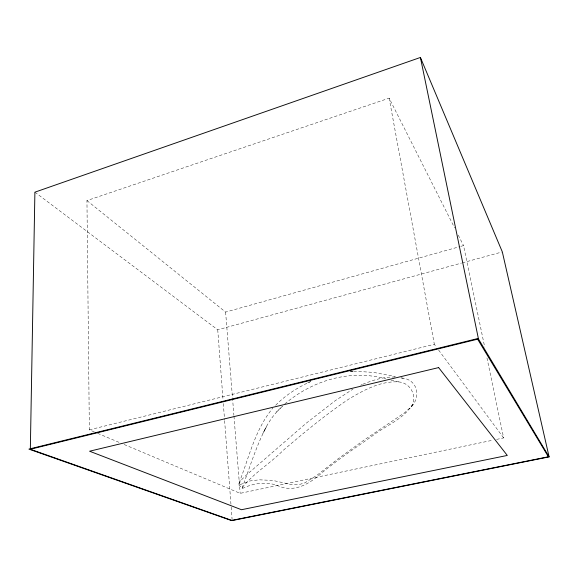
<?xml version="1.0" encoding="UTF-8"?>
<svg xmlns="http://www.w3.org/2000/svg" width="578" height="578" viewBox="0 0 578 578"><rect width="100%" height="100%" fill="white"/><g stroke="black" fill="none" stroke-linecap="round" stroke-linejoin="round"><path stroke-width="0.43" stroke-dasharray="2.89 2.17" d="M401.565 377.961C418.588 379.414 421.348 398.372 409.751 408.444C399.694 421.066 383.77 426.766 371.401 436.665C354.805 448.203 338.065 459.597 322.423 472.421C309.425 483.815 294.289 493.634 276.768 485.238C265.367 481.51 253.15 483.287 242.55 488.424L238.584 484.631L238.678 483.967C248.851 458.34 254.804 429.815 272.787 408.133M242.146 488.244L242.261 487.586C249.913 467.176 256.162 446.057 266.4 426.745L262.694 433.76M264.211 430.885C268.64 421.564 274.767 413.01 282.526 406.161M238.678 483.967L242.117 479.162L246.438 474.971L305.964 423.428L335.045 400.807L353.006 389.059M242.261 487.586C253.684 473.071 270.345 463.354 283.35 450.24C304.245 432.358 325.537 414.845 348.303 399.376C363.446 390.287 380.7 380.685 398.899 381.935C411.608 382.947 418.674 398.827 409.751 408.444M413.003 404.333L410.539 407.324L404.6 412.764L363.707 440.299L337.415 459.293L316.773 475.427L304.751 482.912L298.486 484.732L292.222 484.74L272.838 480.434L259.32 479.819L250.26 480.903L239.921 484.653L238.584 484.631M275.699 405.243C285.597 395.041 297.894 387.282 310.798 381.466M276.559 411.984L282.432 406.262M284.882 403.863C312.395 380.49 350.427 368.923 385.837 378.857M360.672 385.237L362.088 384.587M307.756 382.831L310.921 381.415M362.796 384.262C373.07 380.1 384.009 376.574 395.229 377.066M94.322 431.939L89.352 429.851L86.953 200.58L389.153 98.159L454.597 227.862M86.953 200.58L225.601 312.091L460.066 246.56M460.933 246.315L463.542 245.585L484.696 347.046M34.897 192.178L217.74 329.785L461.425 263.091M462.292 262.853L501.458 252.138M89.352 429.851L434.338 344.278L436.491 347.183M124.154 444.504L240.173 493.345L493.07 440.14M496.596 439.396L503.64 437.914L486.539 355.867M350.225 371.466L352.797 371.235M350.528 371.43L352.876 371.22M353.657 371.155L373.771 372.42L395.468 376.581M400.944 377.853L403.307 378.352M391.06 380.086L398.899 381.935M97.639 433.341L120.014 442.755M438.637 350.087L503.64 437.914M458.26 235.116L463.542 245.585M389.153 98.159L434.338 344.278M225.601 312.091L233.902 415.286M233.974 416.182L240.173 493.345M217.74 329.785L223.05 399.969M223.325 403.567L224.553 419.765M224.618 420.661L231.092 506.14M231.157 507.043L232.11 519.636"/><path stroke-width="0.87" d="M30.338 449.258L34.897 192.178L420.408 57.46L502.325 251.9L549.1 456.88L232.183 520.54L30.338 449.258L478.461 338.975L549.1 456.88M420.408 57.46L478.461 338.975M477.32 338.657L28.9 449.106L231.33 520.489L548.406 456.772L477.32 338.657M438.623 367.594L89.576 451.216L241.496 509.724L507.296 455.442L438.623 367.594"/></g></svg>
